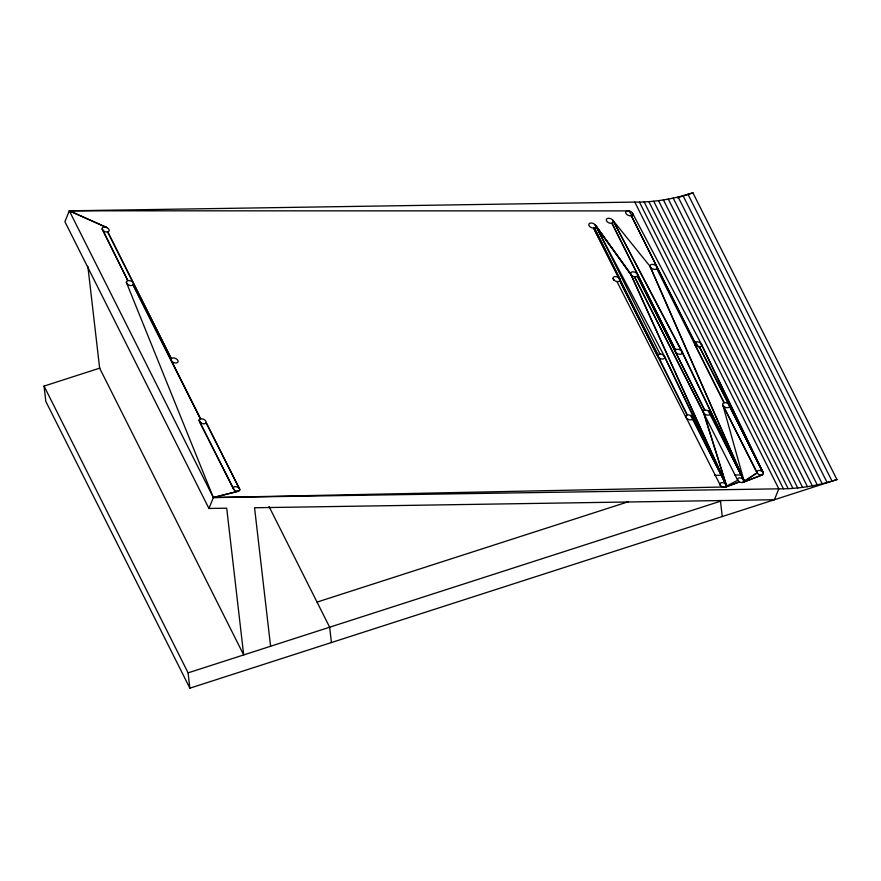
<?xml version="1.0" encoding="UTF-8"?>
<svg xmlns="http://www.w3.org/2000/svg" width="881" height="881" viewBox="0 0 881 881"><rect width="100%" height="100%" fill="white"/><g stroke="black" fill="none" stroke-linecap="round" stroke-linejoin="round"><path stroke-width="1.32" d="M171.035 359.877L171.321 358.732L107.735 231.923L171.321 358.732A3.711 2.258 22 0 1 176.541 358.996A3.711 2.258 22 0 1 177.103 362.741A3.711 2.258 22 0 1 171.685 361.177L133.152 284.794A3.711 2.258 22.1 0 0 132.15 281.755A3.711 2.258 22.1 0 0 127.844 280.643L102.141 228.906A3.711 2.258 22.1 0 1 106.216 227.298L107.108 227.683A3.711 2.258 22.1 0 1 108.407 231.659A3.711 2.258 22.1 0 1 102.791 230.205L102.35 229.556M657.722 355.296L687.18 414.951L619.817 280.83L619.894 279.035L594.4 227.959A3.711 2.258 22.1 0 0 595.842 226.142L595.193 224.842A3.711 2.258 22.1 0 0 590.501 223.069A3.711 2.258 22.1 0 0 589.136 225.811A3.711 2.258 22.1 0 0 593.585 228.058L594.4 227.959L657.722 355.296L593.585 228.058L657.986 354.768A3.711 2.258 22 0 1 664.087 355.814L726.263 484.935L725.757 486.962L213.356 497.556L69.313 210.812L634.783 202.09C654.506 202.322 674.163 198.831 692.907 192.818L836.95 479.572L189.867 688.182L45.823 401.428L44.05 386.098L99.894 368.093M694.834 344.35L695.913 345.594A3.711 2.258 22 0 0 698.512 346.74L699.404 346.817L729.49 405.095L763.188 472.723L701.012 343.601A3.711 2.258 22.1 0 0 695.395 342.147L694.834 344.35L724.105 402.727A3.711 2.258 22.1 0 1 729.05 404.445L763.387 473.317A3.403 2.081 22.1 0 1 762.065 474.991L742.672 482.469A3.414 2.081 22.1 0 1 739.445 481.907L737.727 480.288L634.485 276.788L703.93 413.321L726.462 485.541L690.704 415.546M87.858 266.271L99.641 368.181L243.685 654.924L226.703 508.183L208.94 508.458L213.356 497.556L126.401 282.449A3.711 2.269 22 0 1 127.844 280.643L102.141 228.906M742.672 482.469L744.005 480.795L722.883 405.194A3.711 2.269 22 0 1 724.116 402.727L656.741 268.617M743.74 481.852L757.109 472.822L722.883 405.194M723.312 405.844L757.109 472.822L743.982 481.356L742.815 479.044A3.414 2.081 22 0 0 739.225 477.965A3.414 2.081 22 0 0 737.529 479.693L737.727 480.288L726.44 486.103L725.283 483.79A3.403 2.081 22.1 0 0 721.682 482.7A3.403 2.081 22.1 0 0 719.986 484.429L720.592 485.629A3.403 2.081 22.1 0 0 723.565 487.237M743.289 482.226L762.065 474.991M631.996 215.471L631.325 215.735A3.711 2.258 22 0 1 626.38 214.028A3.711 2.258 22 0 1 627.173 210.911L628.88 210.878A3.711 2.258 22 0 1 632.36 212.938A3.711 2.258 22 0 1 631.996 215.471L628.88 210.878M725.14 487.204L739.434 481.918L725.757 486.962M677.269 197.862L692.907 192.818M317.039 602.097L628.131 501.796M189.867 688.182L188.094 672.853L720.482 501.212M126.401 282.449L127.051 283.759A3.711 2.269 22 0 0 130.278 285.499A3.711 2.269 22 0 0 133.152 284.794L200.516 418.916A3.711 2.258 22.1 0 1 204.447 419.752A3.711 2.258 22.1 0 1 206.088 422.539L239.797 489.506A3.414 2.081 22 0 1 238.476 491.169L213.356 497.556L778.826 488.834C798.549 489.065 818.207 485.585 836.95 479.572M213.356 497.556L238.476 491.169M714.546 475.344L722.64 475.211M734.787 475.024L741.538 474.925M627.173 210.9L69.313 210.812L64.897 221.715L208.94 508.458M107.108 227.683L69.313 210.812L106.216 227.298M239.797 489.506L206.088 422.539A3.711 2.258 22 0 1 201.154 423.144L199.734 422.032A3.711 2.258 22 0 1 200.516 418.916L133.152 284.794M742.815 479.044L744.005 480.795L708.247 410.81M725.283 483.79L726.263 484.935L630.598 273.749L595.193 224.842L595.842 226.142M612.724 220.096L613.165 220.746A3.711 2.258 22 0 1 611.932 223.212L675.529 350.032L611.943 223.212A3.711 2.258 22.1 0 1 606.998 221.494A3.711 2.258 22.1 0 1 607.78 218.378A3.711 2.258 22.1 0 1 612.724 220.096L649.991 266.271L743.806 480.2L710.295 413.839A3.711 2.258 22 0 0 706.903 410.282A3.711 2.258 22 0 0 703.28 412.022L726.462 485.541M659.957 353.997L595.633 225.492L631.259 275.048A3.711 2.269 22.2 0 0 637.051 276.381A3.711 2.269 22.2 0 0 634.981 272.251A3.711 2.269 22.2 0 0 630.598 273.749L726.263 484.935L692.752 418.574A3.711 2.258 22 0 0 689.36 415.017A3.711 2.258 22 0 0 685.737 416.757L720.184 485.035M595.193 224.842L630.818 274.398M695.395 342.147L698.512 346.74M757.109 472.822L757.517 473.416A3.403 2.07 22 0 0 761.316 475.079M619.894 279.035L619.453 278.396A3.711 2.269 22.2 0 0 615.323 276.568A3.711 2.269 22.2 0 0 613.066 278.484L613.716 279.795L613.066 278.484M199.106 420.116L201.154 423.144M239.61 488.9L239.203 488.305A3.414 2.081 22 0 0 235.403 486.642A3.414 2.081 22 0 0 233.333 488.404L233.928 489.594A3.414 2.081 22 0 0 237.727 491.257M650.2 266.921L650.641 267.571A3.711 2.258 22.1 0 0 656.444 268.903A3.711 2.258 22.1 0 0 654.363 264.785A3.711 2.258 22.1 0 0 649.991 266.271L743.806 480.2L681.63 351.067L613.165 220.746L682.07 351.717L743.806 480.2M632.558 213.268L701.452 344.251L763.188 472.723L729.677 406.361A3.711 2.269 22 0 1 727.001 407.65A3.711 2.269 22 0 1 723.312 405.844M595.633 225.492L664.527 356.464L726.263 484.935M613.716 279.784A3.711 2.269 22.2 0 0 616.942 281.535L685.947 417.418M233.531 488.999L199.734 422.032L233.928 489.594M687.995 194.338L832.027 481.092M683.061 195.725L827.105 482.48M678.128 196.981L822.171 483.735M673.205 198.104L817.249 484.847M668.294 199.084L812.337 485.838M663.404 199.932L807.448 486.686M658.536 200.648L802.569 487.391M653.691 201.209L797.734 487.964M648.89 201.639L792.933 488.393M644.143 201.936L788.176 488.68M639.43 202.079L783.473 488.823M634.783 202.09L778.826 488.834L774.41 499.736L254.554 507.753L270.588 646.258M701.012 343.601L701.661 344.9A3.711 2.258 22 0 1 699.404 346.806L763.188 472.723M763.387 473.317L762.792 472.128A3.403 2.081 22.1 0 0 758.993 470.454A3.403 2.081 22.1 0 0 756.922 472.216L757.517 473.416M694.646 343.083L695.913 345.594M737.529 479.693L738.135 480.894M664.087 355.814L664.737 357.113A3.711 2.258 22.1 0 1 662.049 359.019A3.711 2.258 22.1 0 1 657.92 356.563L619.817 280.83A3.711 2.269 22.2 0 1 616.942 281.535M719.986 484.429L720.592 485.629M685.737 416.757L686.387 418.068A3.711 2.258 22.1 0 0 690.076 419.863A3.711 2.258 22.1 0 0 692.752 418.574M269.024 506.509L329.648 627.206L331.421 642.546M44.05 386.098L188.094 672.853M171.255 360.527L200.516 418.916M720.405 500.562L722.255 516.541M710.295 413.839A3.711 2.258 22.1 0 1 707.619 415.116A3.711 2.258 22.1 0 1 703.93 413.321M682.07 351.717L681.63 351.067A3.711 2.258 22.1 0 0 675.826 349.735A3.711 2.258 22.1 0 0 677.896 353.865A3.711 2.258 22.1 0 0 682.279 352.378L682.07 351.717M694.911 342.555L631.325 215.735L694.911 342.555M675.452 351.827L637.359 276.094L704.723 410.205L675.452 351.827"/></g></svg>
